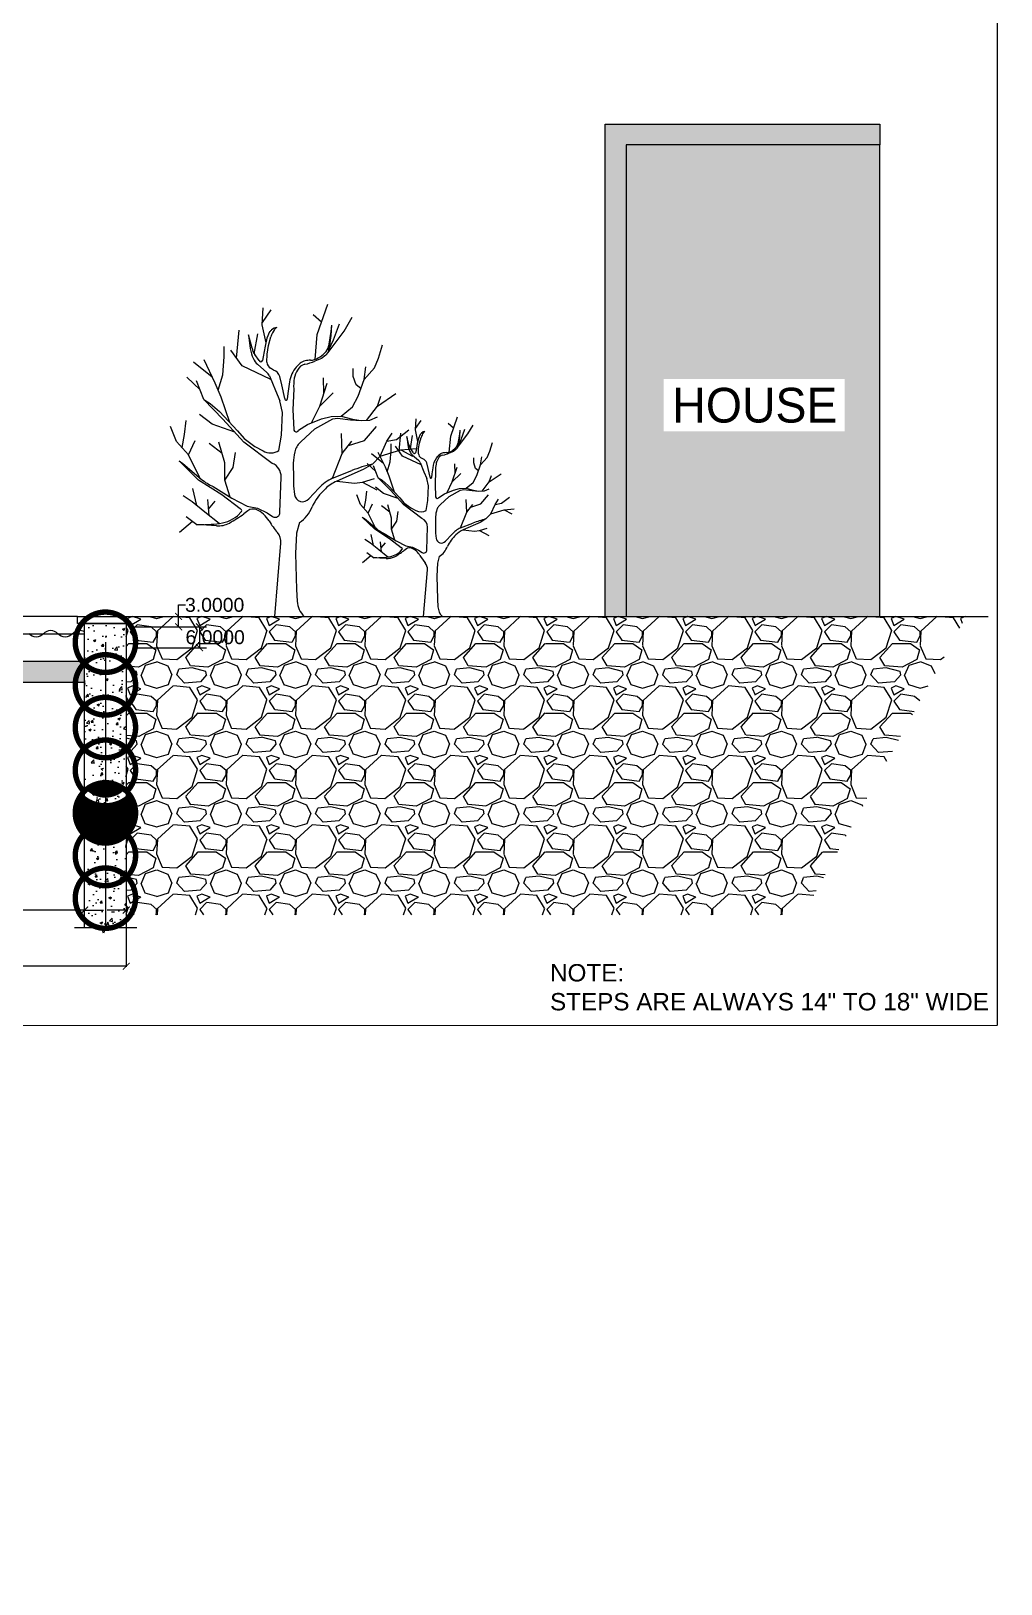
# Model space of a CAD drawing. Header units: inches. Extents: x 1 to 3312, y -950 to 1520.
# Drawn here: x 2542.4 to 2821.9, y -30.2 to 417.2 of the extents above; entities that cross this region are included whole.
import ezdxf

# ---------------------------------------------------------------- set-up
doc = ezdxf.new("R2010")
doc.units = ezdxf.units.IN
doc.header["$MEASUREMENT"] = 0
doc.styles.get("Standard").update_dxf_attribs({"font": 'arial.ttf'})
doc.dimstyles.get("Standard").update_dxf_attribs({"dimtxt": 0.18, "dimasz": 0.18, "dimexe": 0.18, "dimexo": 0.0625, "dimgap": 0.09, "dimtad": 0, "dimtih": 1, "dimtoh": 1, "dimdec": 4, "dimzin": 0, "dimdsep": 46, "dimtxsty": 'Standard', "dimcen": 0.09, "dimadec": 0, "dimazin": 0, "dimtfac": 1, "dimtdec": 4, "dimtofl": 0, "dimtmove": 0, "dimatfit": 3, "dimfxl": 1, "dimtolj": 1, "dimtzin": 0, "dimarcsym": 0})
pattern_1 = [(50, (-9741.5294, 5771.5986), (7.1726018, -0.6275213), [0.75, -8.25]), (355, (-9741.5294, 5771.5986), (-1.3875133, 7.5219213), [0.6, -6.6]), (100.451444, (-9740.932, 5771.546), (5.7850885, 6.8944), [0.637402, -7.011421]), (46.1842, (-9741.529, 5773.599), (10.6724133, -1.655193), [1.125, -12.375]), (96.635635, (-9740.64, 5773.461), (9.3466195, 9.741186), [0.956103, -10.517138]), (351.18416, (-9741.529, 5773.599), (9.346619, 9.741186), [0.9, -9.9]), (21, (-9740.5294, 5773.0986), (5.9690705, -4.026189), [0.75, -8.25]), (326, (-9740.5294, 5773.0986), (2.4331533, 7.2515005), [0.6, -6.6]), (71.451445, (-9740.032, 5772.763), (8.4022238, 3.2253115), [0.637402, -7.011421]), (37.5, (-9741.5294, 5771.5986), (0.12159855, 3.32893854), [0, -6.52, 0, -6.7, 0, -6.625]), (7.5, (-9741.5294, 5771.5986), (2.6306954, 3.9441171), [0, -3.82, 0, -6.37, 0, -2.525]), (327.5, (-9743.7594, 5771.5986), (5.33822436, -0.2255487), [0, -2.5, 0, -7.8, 0, -10.35]), (317.5, (-9744.7594, 5771.5986), (5.8318617, 1.0010498), [0, -3.25, 0, -5.18, 0, -7.35])]

# ---------------------------------------------------------------- blocks, each defined once
blk = doc.blocks.new('_ArchTick')
at = {"color": 0, "linetype": 'ByBlock', "const_width": 0.15}
blk.add_lwpolyline([(-0.5, -0.5), (0.5, 0.5)], dxfattribs=at)
blk = doc.blocks.new('*D90')
at = {"color": 0, "lineweight": -2, "ltscale": 0.5, "transparency": 16777216}
for p, q in [((2224.83, 160.7), (2224.83, 147.6)), ((2569.83, 160.7), (2569.83, 147.6)), ((2224.83, 147.78), (2396.73, 147.78)), ((2569.83, 147.78), (2397.94, 147.78))]:
    blk.add_line(p, q, dxfattribs=at)
at = {"layer": 'Defpoints', "color": 0, "ltscale": 0.5, "transparency": 16777216}
for p in [(2224.83, 160.76), (2569.83, 160.76), (2224.83, 147.78)]:
    blk.add_point(p, dxfattribs=at)
at = {"color": 0, "lineweight": -2, "ltscale": 0.5, "transparency": 16777216, "xscale": 2, "yscale": 2, "zscale": 2, "rotation": 180}
blk.add_blockref('_ArchTick', (2224.83, 147.78), dxfattribs=at)
at = {"color": 0, "lineweight": -2, "ltscale": 0.5, "transparency": 16777216, "xscale": 2, "yscale": 2, "zscale": 2}
blk.add_blockref('_ArchTick', (2569.83, 147.78), dxfattribs=at)
at = {"color": 0, "ltscale": 0.5, "transparency": 16777216, "insert": (2397.33, 147.78), "char_height": 0.18, "attachment_point": 5}
blk.add_mtext('\\A1;345.0000', dxfattribs=at)
blk = doc.blocks.new('*D93')
at = {"color": 0, "lineweight": -2, "ltscale": 0.5, "transparency": 16777216}
for p, q in [((2476.83, 180.5), (2476.83, 163.76)), ((2476.83, 163.94), (2516.8, 163.94)), ((2557.83, 163.94), (2517.87, 163.94)), ((2557.83, 164), (2557.83, 164.12))]:
    blk.add_line(p, q, dxfattribs=at)
at = {"layer": 'Defpoints', "color": 0, "ltscale": 0.5, "transparency": 16777216}
for p in [(2476.83, 180.56), (2557.83, 163.94), (2557.83, 163.94)]:
    blk.add_point(p, dxfattribs=at)
at = {"color": 0, "lineweight": -2, "ltscale": 0.5, "transparency": 16777216, "xscale": 2, "yscale": 2, "zscale": 2, "rotation": 180}
blk.add_blockref('_ArchTick', (2476.83, 163.94), dxfattribs=at)
at = {"color": 0, "lineweight": -2, "ltscale": 0.5, "transparency": 16777216, "xscale": 2, "yscale": 2, "zscale": 2}
blk.add_blockref('_ArchTick', (2557.83, 163.94), dxfattribs=at)
at = {"color": 0, "ltscale": 0.5, "transparency": 16777216, "insert": (2517.33, 163.94), "char_height": 0.18, "attachment_point": 5}
blk.add_mtext('\\A1;81.0000', dxfattribs=at)
blk = doc.blocks.new('*D94')
at = {"color": 0, "lineweight": -2, "ltscale": 0.5, "transparency": 16777216}
for p, q in [((2557.83, 164), (2557.83, 164.12)), ((2557.83, 163.94), (2563.31, 163.94)), ((2569.83, 163.94), (2564.36, 163.94)), ((2569.83, 164), (2569.83, 164.12))]:
    blk.add_line(p, q, dxfattribs=at)
at = {"layer": 'Defpoints', "color": 0, "ltscale": 0.5, "transparency": 16777216}
for p in [(2557.83, 163.94), (2569.83, 163.94), (2569.83, 163.94)]:
    blk.add_point(p, dxfattribs=at)
at = {"color": 0, "lineweight": -2, "ltscale": 0.5, "transparency": 16777216, "xscale": 2, "yscale": 2, "zscale": 2, "rotation": 180}
blk.add_blockref('_ArchTick', (2557.83, 163.94), dxfattribs=at)
at = {"color": 0, "lineweight": -2, "ltscale": 0.5, "transparency": 16777216, "xscale": 2, "yscale": 2, "zscale": 2}
blk.add_blockref('_ArchTick', (2569.83, 163.94), dxfattribs=at)
at = {"color": 0, "ltscale": 0.5, "transparency": 16777216, "insert": (2563.83, 163.94), "char_height": 0.18, "attachment_point": 5}
blk.add_mtext('\\A1;12.0000', dxfattribs=at)
blk = doc.blocks.new('*D58')
at = {"color": 0, "lineweight": -2, "ltscale": 0.5, "transparency": 16777216}
for p, q in [((2584.92, 248.56), (2584.92, 251.86)), ((2584.92, 251.86), (2586.92, 251.86)), ((2571.61, 248.56), (2586.92, 248.56)), ((2584.92, 245.56), (2584.92, 248.56)), ((2571.61, 245.56), (2586.92, 245.56))]:
    blk.add_line(p, q, dxfattribs=at)
at = {"layer": 'Defpoints', "color": 0, "ltscale": 0.5, "transparency": 16777216}
for p in [(2571.55, 248.56), (2571.55, 245.56), (2584.92, 245.56)]:
    blk.add_point(p, dxfattribs=at)
at = {"color": 0, "lineweight": -2, "ltscale": 0.5, "transparency": 16777216, "xscale": 2, "yscale": 2, "zscale": 2}
for p, rotation in [((2584.92, 248.56), 90), ((2584.92, 245.56), 270)]:
    blk.add_blockref('_ArchTick', p, dxfattribs=dict(at, rotation=rotation))
at = {"color": 0, "ltscale": 0.5, "transparency": 16777216, "insert": (2595.31, 251.86), "char_height": 4, "attachment_point": 5}
blk.add_mtext('\\A1;3.0000', dxfattribs=at)
blk = doc.blocks.new('*D59')
at = {"color": 0, "lineweight": -2, "ltscale": 0.5, "transparency": 16777216}
for p, q in [((2571.61, 245.56), (2592.93, 245.56)), ((2590.93, 245.56), (2590.93, 239.56)), ((2571.61, 239.56), (2592.93, 239.56))]:
    blk.add_line(p, q, dxfattribs=at)
at = {"layer": 'Defpoints', "color": 0, "ltscale": 0.5, "transparency": 16777216}
for p in [(2571.55, 245.56), (2571.55, 239.56), (2590.93, 239.56)]:
    blk.add_point(p, dxfattribs=at)
at = {"color": 0, "lineweight": -2, "ltscale": 0.5, "transparency": 16777216, "xscale": 2, "yscale": 2, "zscale": 2}
for p, rotation in [((2590.93, 245.56), 90), ((2590.93, 239.56), 270)]:
    blk.add_blockref('_ArchTick', p, dxfattribs=dict(at, rotation=rotation))
at = {"color": 0, "ltscale": 0.5, "transparency": 16777216, "insert": (2595.45, 242.56), "char_height": 4, "attachment_point": 5}
blk.add_mtext('\\A1;6.0000', dxfattribs=at)

msp = doc.modelspace()

# ---------------------------------------------------------------- hatches: boundary and pattern name
at = {"ltscale": 0.5, "true_color": 0x105689}
h = msp.add_hatch(dxfattribs=at)
h.set_pattern_fill('ANSI36', color=146, scale=26.4)
h.set_pattern_definition([(45, (-412.295, -1008.9494), (1.7500893, 6.416994), [8.25, -1.65, 0, -1.65])])
h.paths.add_polyline_path([(2377.05157, 220.36374), (2423.53452, 220.36374), (2423.53452, 235.34418), (2377.05157, 235.34418)], flags=9)
h.paths.add_polyline_path([(2297.81892, 221.59038), (2351.67158, 221.59038), (2351.67158, 229.83322), (2297.81892, 229.83322)], flags=9)
h.paths.add_polyline_path([(2338.13667, 211.75023), (2365.91293, 211.75023), (2365.91293, 219.99307), (2338.13667, 219.99307)], flags=9)
h.paths.add_polyline_path([(2295.0144, 238.21381), (2324.63868, 238.21381), (2324.63868, 248.32859), (2295.0144, 248.32859)], flags=9)
h.paths.add_polyline_path([(2810.60319, 255.08855), (2854.21301, 255.08855), (2854.21301, 263.33139), (2810.60319, 263.33139)], flags=9)
h.paths.add_polyline_path([(2828.76742, 191.05562), (2914.27901, 191.05562), (2914.27901, 199.29846), (2828.76742, 199.29846)], flags=9)
h.paths.add_polyline_path([(2783.37482, 225.60287), (2868.88641, 225.60287), (2868.88641, 233.84571), (2783.37482, 233.84571)], flags=9)
h.paths.add_polyline_path([(3272.96725, 454.33976), (3301.6924, 454.33976), (3301.6924, 458.73315), (3272.96725, 458.73315)], flags=9)
h.paths.add_polyline_path([(3273.44729, 423.84545), (3301.29241, 423.84545), (3301.29241, 428.24174), (3273.44729, 428.24174)], flags=9)
h.paths.add_polyline_path([(3272.8317, 428.90386), (3305.29626, 428.90386), (3305.29626, 433.30015), (3272.8317, 433.30015)], flags=9)
h.paths.add_polyline_path([(3272.65378, 437.65912), (3310.61491, 437.65912), (3310.61491, 442.05542), (3272.65378, 442.05542)], flags=9)
h.paths.add_polyline_path([(3272.96725, 447.49886), (3312.03253, 447.49886), (3312.03253, 451.89225), (3272.96725, 451.89225)], flags=9)
h.paths.add_polyline_path([(3272.66344, 412.67897), (3312.45225, 412.67897), (3312.45225, 417.01731), (3272.66344, 417.01731)], flags=9)
h.paths.add_polyline_path([(3272.67793, 404.07435), (3289.4816, 404.07435), (3289.4816, 408.32574), (3272.67793, 408.32574)], flags=9)
h.paths.add_polyline_path([(3067.78337, 407.87521), (3084.15234, 407.87521), (3084.15234, 412.2715), (3067.78337, 412.2715)], flags=9)
h.paths.add_polyline_path([(3056.16499, 428.75227), (3089.07487, 428.75227), (3089.07487, 433.14566), (3056.16499, 433.14566)], flags=9)
h.paths.add_polyline_path([(3055.98658, 434.42423), (3091.9674, 434.42423), (3091.9674, 438.82052), (3055.98658, 438.82052)], flags=9)
h.paths.add_polyline_path([(3055.98658, 445.43179), (3093.94964, 445.43179), (3093.94964, 449.82808), (3055.98658, 449.82808)], flags=9)
h.paths.add_polyline_path([(3055.98706, 412.47036), (3092.19103, 412.47036), (3092.19103, 416.86376), (3055.98706, 416.86376)], flags=9)
h.paths.add_polyline_path([(3055.98658, 400.77087), (3093.94771, 400.77087), (3093.94771, 405.16717), (3055.98658, 405.16717)], flags=9)
h.paths.add_polyline_path([(2476.77988, -720.63673), (2701.29849, -720.63673), (2701.29849, -649.34096), (2476.77988, -649.34096)], flags=9)
h.paths.add_polyline_path([(2783.54271, -924.37996), (2886.88241, -924.37996), (2886.88241, -909.39952), (2783.54271, -909.39952)], flags=9)
h.paths.add_polyline_path([(2612.28279, -923.36801), (2696.17602, -923.36801), (2696.17602, -913.53403), (2612.28279, -913.53403)], flags=9)
h.paths.add_polyline_path([(2612.51222, -912.24614), (2690.63396, -912.24614), (2690.63396, -902.41215), (2612.51222, -902.41215)], flags=9)
h.paths.add_polyline_path([(2612.51222, -900.27654), (2660.63722, -900.27654), (2660.63722, -890.44256), (2612.51222, -890.44256)], flags=9)
h.paths.add_polyline_path([(2612.32341, -866.47185), (2640.64047, -866.47185), (2640.64047, -856.63786), (2612.32341, -856.63786)], flags=9)
h.paths.add_polyline_path([(2612.32341, -855.39047), (2652.13136, -855.39047), (2652.13136, -845.55648), (2612.32341, -845.55648)], flags=9)
h.paths.add_polyline_path([(2612.45688, -833.24104), (2746.85141, -833.24104), (2746.85141, -823.40705), (2612.45688, -823.40705)], flags=9)
h.paths.add_polyline_path([(2612.51222, -845.51979), (2758.76873, -845.51979), (2758.76873, -835.68581), (2612.51222, -835.68581)], flags=9)
h.paths.add_polyline_path([(2612.45688, -823.09959), (2766.48357, -823.09959), (2766.48357, -813.26561), (2612.45688, -813.26561)], flags=9)
h.paths.add_polyline_path([(2612.45688, -812.01815), (2753.16977, -812.01815), (2753.16977, -802.18416), (2612.45688, -802.18416)], flags=9)
h.paths.add_polyline_path([(2612.51222, -800.93351), (2754.20167, -800.93351), (2754.20167, -791.09953), (2612.51222, -791.09953)], flags=9)
h.paths.add_polyline_path([(2612.51222, -788.90205), (2692.70427, -788.90205), (2692.70427, -779.06807), (2612.51222, -779.06807)], flags=9)
h.paths.add_polyline_path([(2612.28422, -778.30892), (2705.4255, -778.30892), (2705.4255, -768.47493), (2612.28422, -768.47493)], flags=9)
h.paths.add_polyline_path([(2462.27461, -922.30916), (2527.26484, -922.30916), (2527.26484, -912.47517), (2462.27461, -912.47517)], flags=9)
h.paths.add_polyline_path([(2462.27461, -911.33325), (2543.8957, -911.33325), (2543.8957, -901.49926), (2462.27461, -901.49926)], flags=9)
h.paths.add_polyline_path([(2462.0597, -899.13067), (2515.73157, -899.13067), (2515.73157, -889.29669), (2462.0597, -889.29669)], flags=9)
h.paths.add_polyline_path([(2462.49264, -864.70511), (2523.76868, -864.70511), (2523.76868, -854.87113), (2462.49264, -854.87113)], flags=9)
h.paths.add_polyline_path([(2462.27454, -854.24229), (2539.12024, -854.24229), (2539.12024, -844.40831), (2462.27454, -844.40831)], flags=9)
h.paths.add_polyline_path([(2462.0597, -844.58294), (2573.72962, -844.58294), (2573.72962, -834.74896), (2462.0597, -834.74896)], flags=9)
h.paths.add_polyline_path([(2462.0597, -821.44444), (2508.52129, -821.44444), (2508.52129, -811.61045), (2462.0597, -811.61045)], flags=9)
h.paths.add_polyline_path([(2462.0597, -833.61374), (2535.50696, -833.61374), (2535.50696, -823.77975), (2462.0597, -823.77975)], flags=9)
h.paths.add_polyline_path([(2462.05976, -811.00026), (2513.71666, -811.00026), (2513.71666, -801.16627), (2462.05976, -801.16627)], flags=9)
h.paths.add_polyline_path([(2462.05976, -798.00921), (2504.82994, -798.00921), (2504.82994, -788.17523), (2462.05976, -788.17523)], flags=9)
h.paths.add_polyline_path([(2462.05976, -775.84739), (2608.16328, -775.84739), (2608.16328, -766.01341), (2462.05976, -766.01341)], flags=9)
h.paths.add_polyline_path([(2462.05976, -786.35302), (2505.19127, -786.35302), (2505.19127, -776.51903), (2462.05976, -776.51903)], flags=9)
h.paths.add_polyline_path([(2752.77591, -615.3508), (2850.97509, -615.3508), (2850.97509, -586.96608), (2752.77591, -586.96608)], flags=9)
h.paths.add_polyline_path([(2844.95289, 113.4854), (2844.95289, 24.18785), (2895.47935, 33.26723), (2865.57964, 63.16694), (2865.57964, 116.80738)])
at = {"ltscale": 0.5}
h = msp.add_hatch(color=7, dxfattribs=at)
h.dxf.hatch_style = 1
h.paths.add_polyline_path([(2713.83484, 384.40336), (2786.92805, 384.40336), (2786.92805, 390.40336), (2707.83484, 390.40336), (2707.83484, 248.5589), (2713.83484, 248.5589)])
at = {"ltscale": 0.5, "true_color": 0xc7c8ca}
h = msp.add_hatch(color=9, dxfattribs=at)
h.dxf.hatch_style = 1
h.paths.add_polyline_path([(2786.92805, 384.40336), (2713.83484, 384.40336), (2713.83484, 248.5589), (2786.92805, 248.5589)])
h.paths.add_polyline_path([(2724.68957, 301.9182), (2776.83243, 301.9182), (2776.83243, 316.9182), (2724.68957, 316.9182)], flags=16)
at = {"ltscale": 0.5, "transparency": 33554495}
h = msp.add_hatch(dxfattribs=at)
h.set_pattern_fill('AR-CONC', color=8)
h.set_pattern_definition(pattern_1)
h.paths.add_polyline_path([(2569.83484, 246.5589), (2557.83484, 246.5589), (2557.83484, 158.89368), (2562.73381, 158.89368), (2563.31776, 157.28928), (2563.83484, 158.70995), (2563.83484, 166.61422, -0.414213562), (2563.0554, 167.39366, -0.414213562), (2563.83484, 168.1731), (2563.83484, 178.90222, -0.414213562), (2563.0554, 179.68166, -0.414213562), (2563.83484, 180.4611), (2563.83484, 191.19022, -0.414213562), (2563.0554, 191.96966, -0.414213562), (2563.83484, 192.7491), (2563.83484, 203.47822, -0.414213562), (2563.0554, 204.25766, -0.414213562), (2563.83484, 205.0371), (2563.83484, 215.76622, -0.414213562), (2563.0554, 216.54566, -0.414213562), (2563.83484, 217.3251), (2563.83484, 228.05422, -0.414213562), (2563.0554, 228.83366, -0.414213562), (2563.83484, 229.6131), (2563.83484, 240.34222, -0.414213562), (2563.0554, 241.12166, -1), (2564.61428, 241.12166, -0.414213562), (2563.83484, 240.34222), (2563.83484, 229.6131, -0.414213562), (2564.61428, 228.83366, -0.414213562), (2563.83484, 228.05422), (2563.83484, 217.3251, -0.414213562), (2564.61428, 216.54566, -0.414213562), (2563.83484, 215.76622), (2563.83484, 205.0371, -0.414213562), (2564.61428, 204.25766, -0.414213562), (2563.83484, 203.47822), (2563.83484, 192.7491, -0.414213562), (2564.61428, 191.96966, -0.414213562), (2563.83484, 191.19022), (2563.83484, 180.4611, -0.414213562), (2564.61428, 179.68166, -0.414213562), (2563.83484, 178.90222), (2563.83484, 168.1731, -0.414213562), (2564.61428, 167.39366, -0.414213562), (2563.83484, 166.61422), (2563.83484, 158.70995), (2564.48567, 160.49807), (2565.06962, 158.89368), (2569.83484, 158.89368)])
at = {"ltscale": 0.5, "true_color": 0xc7c8ca}
h = msp.add_hatch(dxfattribs=at)
h.set_pattern_fill('GRAVEL', color=9, scale=20)
h.set_pattern_definition([(228.012788, (-9727.1294, 5791.5986), (-160, -180), [2.69072, -266.38176]), (184.969741, (-9728.9294, 5789.5986), (240, 20), [4.61736, -457.118495]), (132.510447, (-9733.5294, 5789.1986), (200, -220), [3.25576, -322.320652]), (267.273689, (-9741.3294, 5784.1986), (20, 400), [4.20476, -416.27116]), (292.833654, (-9741.5294, 5779.9986), (-100, 240), [4.1231, -408.187463]), (357.273689, (-9739.9294, 5776.1986), (-400, 20), [4.20476, -416.27116]), (37.6942405, (-9735.7294, 5775.9986), (-260, -200), [5.56058, -550.49697]), (72.2553284, (-9731.3294, 5779.3986), (140, 440), [5.24976, -519.72643]), (121.429566, (-9729.7294, 5784.3986), (-160, 260), [4.219, -417.681462]), (175.236358, (-9731.9294, 5787.9986), (220, -20), [4.81664, -236.015252]), (222.397438, (-9736.7294, 5788.3986), (-240, -220), [6.22896, -616.6675]), (138.814075, (-9721.5294, 5783.9986), (-140, 120), [2.12602, -210.476896]), (171.469234, (-9723.1294, 5785.3986), (260, -40), [4.04474, -400.430228]), (225, (-9727.13, 5785.999), (-2e-15, -20), [2.82842, -25.45585]), (203.19859, (-9728.5294, 5788.3986), (100, 40), [1.52316, -150.792302]), (291.80141, (-9729.9294, 5787.7986), (-20, 60), [2.15406, -105.549236]), (30.963757, (-9729.1294, 5785.7986), (60, 40), [3.49858, -113.120458]), (161.56505, (-9726.1294, 5787.5986), (40, -20), [2.52982, -60.715733]), (16.38954, (-9741.5294, 5787.7986), (200, 60), [3.544, -350.856903]), (70.346176, (-9738.1294, 5788.7986), (-80, -220), [2.97322, -294.348155]), (293.19859, (-9726.1294, 5791.5986), (-40, 100), [3.0463, -149.269162]), (343.61046, (-9724.9294, 5788.7986), (-200, 60), [3.544, -350.856903]), (339.443955, (-9741.5294, 5775.3986), (-100, 40), [3.4176, -167.462475]), (294.77514, (-9738.3294, 5774.1986), (-100, 220), [2.86356, -283.49286]), (66.80141, (-9725.9294, 5771.5986), (40, 100), [3.0463, -149.269162]), (17.354025, (-9724.7294, 5774.3986), (-260, -80), [3.35262, -331.908472]), (69.443955, (-9735.7294, 5771.5986), (-40, -100), [1.7088, -169.171275]), (101.309932, (-9727.1294, 5771.5986), (-20, 80), [1.0198, -100.96059]), (165.963757, (-9727.3294, 5772.5986), (60, -20), [4.1231, -78.339013]), (186.009006, (-9731.3294, 5773.5986), (200, 20), [3.821, -378.278463]), (303.690068, (-9729.1294, 5783.9986), (-20, 40), [2.88444, -69.226586]), (353.1572266, (-9727.5294, 5781.5986), (340, -40), [5.03588, -498.551252]), (60.945396, (-9722.5294, 5780.9986), (-80, -140), [2.05912, -203.853483]), (90, (-9721.53, 5782.799), (-20, 20), [1.2, -18.8]), (120.256437, (-9731.7294, 5774.1986), (80, -140), [2.77848, -275.0704]), (48.012788, (-9733.1294, 5776.5986), (160, 180), [5.38144, -263.69104]), (0, (-9729.53, 5780.599), (20, 20), [5.2, -14.8]), (325.304846, (-9724.3294, 5780.5986), (200, -140), [3.16228, -313.065486]), (254.054604, (-9721.7294, 5778.7986), (-20, -80), [2.91204, -142.690158]), (207.6459754, (-9722.5294, 5775.9986), (-380, -200), [4.7413, -469.389484]), (175.426079, (-9726.7294, 5773.7986), (-260, 20), [5.01598, -496.581468])])
h.paths.add_polyline_path([(2811.81104, 248.5589), (2569.83484, 248.5589), (2569.83484, 246.5589), (2569.83484, 162.55018), (2764.86516, 162.55018)])
at = {"ltscale": 0.5, "transparency": 33554495}
h = msp.add_hatch(dxfattribs=at)
h.set_pattern_fill('AR-CONC', color=8)
h.set_pattern_definition(pattern_1)
h.paths.add_polyline_path([(2482.83484, 229.5589), (2557.83484, 229.5589), (2557.83484, 235.5589), (2476.83484, 235.5589), (2476.83484, 180.5589), (2236.83484, 180.5589), (2236.83484, 174.5589), (2482.83484, 174.5589)])

# ---------------------------------------------------------------- linework, layer by layer
at = {"color": 252, "true_color": 0x939598}
for p, q in [((2609.03177, 332.56313), (2609.24621, 337.51118)), ((2609.06051, 333.22623), (2611.61253, 336.86543)), ((2624.88125, 329.81661), (2627.92369, 338.47981)), ((2610.10772, 327.39984), (2609.03177, 332.56313)), ((2612.47768, 331.63628), (2611.70598, 331.08502)), ((2613.24939, 331.80216), (2612.47768, 331.63628)), ((2626.13379, 333.38316), (2623.71337, 335.43583)), ((2628.98656, 332.46572), (2628.76809, 330.6435)), ((2628.98656, 332.46572), (2628.82751, 329.46088)), ((2629.55696, 328.22921), (2631.27237, 332.83916)), ((2632.61009, 330.75404), (2634.95329, 334.73545)), ((2601.6377, 322.94874), (2602.36166, 331.05638)), ((2606.07147, 325.84041), (2605.07776, 329.65073)), ((2605.07776, 329.65073), (2605.57461, 325.78426)), ((2606.71796, 324.20759), (2607.74139, 329.98013)), ((2610.32466, 328.76514), (2609.82781, 326.44781)), ((2611.15275, 330.53376), (2610.32466, 328.76514)), ((2610.4339, 324.12794), (2610.82151, 326.6137)), ((2610.82151, 326.6137), (2611.54036, 329.15306)), ((2624.24888, 322.59034), (2624.88125, 329.81661)), ((2627.97863, 324.62674), (2632.61009, 330.75404)), ((2628.76809, 330.6435), (2628.10562, 326.44781)), ((2628.82751, 329.46088), (2628.18459, 325.29387)), ((2628.18999, 325.32887), (2629.55696, 328.22921)), ((2642.52938, 322.97459), (2643.70875, 326.83611)), ((2595.47712, 315.78175), (2592.25304, 322.4518)), ((2597.62901, 318.14951), (2598.05788, 323.3128)), ((2598.05788, 323.3128), (2598.05788, 326.32359)), ((2603.22317, 320.72979), (2599.99533, 325.24733)), ((2608.11525, 322.24957), (2606.8467, 324.01819)), ((2609.27458, 323.35464), (2609.05258, 322.30572)), ((2609.82781, 326.44781), (2609.27458, 323.35464)), ((2610.38104, 321.80806), (2610.4339, 324.12794)), ((2626.10433, 322.88858), (2624.17968, 322.0878)), ((2627.38607, 323.84951), (2626.10433, 322.88858)), ((2641.35002, 320.1867), (2642.52938, 322.97459)), ((2594.63995, 317.5137), (2589.23964, 321.80604)), ((2596.33197, 313.75401), (2597.62901, 318.14951)), ((2611.5401, 316.78632), (2603.22317, 320.72979)), ((2607.67478, 321.20065), (2610.32466, 318.88077)), ((2611.09637, 317.888), (2612.80892, 313.63616)), ((2612.31207, 319.48818), (2611.4276, 320.04199)), ((2614.68709, 315.23634), (2614.07748, 317.66596)), ((2635.24028, 317.72209), (2635.24028, 319.97316)), ((2636.10023, 315.25747), (2635.24028, 317.72209)), ((2638.34839, 316.86496), (2638.88483, 320.50997)), ((2638.34839, 316.86496), (2641.35002, 320.1867)), ((2591.0972, 313.81673), (2587.30219, 317.50375)), ((2592.15827, 311.03556), (2590.10115, 316.4275)), ((2597.20013, 311.69471), (2595.47712, 315.78175)), ((2612.80892, 313.63616), (2614.07748, 310.65529)), ((2615.57156, 311.31629), (2614.68709, 315.23634)), ((2616.78373, 315.51452), (2616.39964, 312.80672)), ((2618.09451, 314.12749), (2617.86109, 308.03862)), ((2625.59606, 309.11442), (2627.74795, 315.78175)), ((2626.80907, 312.87276), (2626.67201, 317.2885)), ((2637.38606, 314.18384), (2636.10023, 315.25747)), ((2636.63258, 312.03954), (2638.34839, 316.86496)), ((2597.69269, 305.40556), (2592.15827, 311.03556)), ((2592.15827, 311.03556), (2594.03283, 309.94727)), ((2594.03283, 309.94727), (2596.70333, 307.57675)), ((2599.63833, 304.47438), (2597.20013, 311.69471)), ((2614.8185, 307.33572), (2614.07748, 310.65529)), ((2616.39964, 312.80672), (2616.23403, 311.1504)), ((2623.25848, 304.31188), (2625.59606, 309.11442)), ((2625.59606, 309.11442), (2629.46721, 312.98621)), ((2631.79313, 306.26909), (2635.02734, 308.93134)), ((2635.02734, 308.93134), (2636.63258, 312.03954)), ((2639.10265, 305.04246), (2642.20632, 309.14582)), ((2642.20632, 309.14582), (2647.54008, 312.77096)), ((2642.20632, 309.14582), (2643.17094, 312.04016)), ((2586.65869, 300.94003), (2587.08893, 305.02671)), ((2594.61937, 303.95113), (2590.9589, 306.74666)), ((2596.70333, 307.57675), (2601.93276, 302.04911)), ((2603.71062, 298.78963), (2597.69269, 305.40556)), ((2614.58099, 300.78121), (2614.8185, 307.33572)), ((2617.86109, 308.03862), (2618.09451, 302.41835)), ((2622.07485, 303.82416), (2626.05519, 305.46427)), ((2624.18377, 302.65266), (2629.33529, 305.46427)), ((2626.05519, 305.46427), (2628.86846, 306.16718)), ((2628.86846, 306.16718), (2631.79313, 306.26909)), ((2629.33529, 305.46427), (2630.73987, 305.69857)), ((2630.73987, 305.69857), (2634.4868, 305.22997)), ((2631.79313, 306.26909), (2635.02734, 305.39309)), ((2634.4868, 305.22997), (2637.52939, 304.99567)), ((2635.02734, 305.39309), (2637.52939, 304.99567)), ((2637.52939, 304.99567), (2640.06325, 305.07103)), ((2640.06325, 305.07103), (2642.20632, 306.03638)), ((2653.18834, 302.29771), (2653.32558, 305.46446)), ((2653.20673, 302.72209), (2654.84003, 305.05118)), ((2663.33201, 300.53993), (2665.27917, 306.08438)), ((2584.2943, 299.00424), (2582.57335, 303.306)), ((2585.90844, 297.18859), (2586.65869, 300.94003)), ((2601.14508, 301.61011), (2594.61937, 303.95113)), ((2601.93276, 302.04911), (2603.81476, 299.77555)), ((2603.81476, 299.77555), (2606.87208, 297.502)), ((2613.84325, 296.33706), (2614.58099, 300.78121)), ((2619.49909, 302.18405), (2622.07485, 303.82416)), ((2620.13933, 298.87528), (2624.18377, 302.65266)), ((2632.08934, 295.47014), (2631.86195, 301.24812)), ((2638.50364, 299.21834), (2641.94592, 303.30538)), ((2644.92772, 299.05222), (2646.42474, 301.36478)), ((2647.70384, 299.51885), (2651.28532, 302.29118)), ((2648.45614, 296.1445), (2648.91947, 301.33339)), ((2651.29375, 297.99517), (2650.65778, 300.43377)), ((2650.65778, 300.43377), (2650.97576, 297.95923)), ((2651.7075, 296.95017), (2652.3625, 300.64459)), ((2653.87695, 298.9932), (2653.18834, 302.29771)), ((2654.01579, 299.867), (2653.6978, 298.38391)), ((2654.54577, 300.99891), (2654.01579, 299.867)), ((2654.33378, 298.49007), (2654.79384, 300.11527)), ((2655.39373, 301.70452), (2654.89983, 301.35172)), ((2655.88762, 301.81069), (2655.39373, 301.70452)), ((2664.13364, 302.82253), (2662.58456, 304.13624)), ((2662.92729, 295.91512), (2663.33201, 300.53993)), ((2665.31433, 297.21842), (2668.27847, 301.13989)), ((2665.81958, 301.06915), (2665.3956, 298.38391)), ((2665.85761, 300.31227), (2665.44615, 297.64538)), ((2665.95941, 302.23536), (2665.81958, 301.06915)), ((2665.95941, 302.23536), (2665.85761, 300.31227)), ((2666.32447, 299.524), (2667.42233, 302.47437)), ((2668.27847, 301.13989), (2669.77812, 303.68799)), ((2587.73619, 295.13265), (2584.2943, 299.00424)), ((2587.73619, 295.13265), (2589.67035, 299.21933)), ((2597.49092, 295.52264), (2593.75949, 298.35898)), ((2598.27887, 292.76393), (2596.55793, 298.78915)), ((2600.64327, 291.4734), (2601.29053, 295.77792)), ((2611.9081, 292.66397), (2603.71062, 298.78963)), ((2606.87208, 297.502), (2609.24504, 296.21976)), ((2620.13933, 298.87528), (2619.41378, 298.08925)), ((2629.29242, 288.41318), (2632.08934, 295.47014)), ((2632.08934, 295.47014), (2634.86546, 299.05222)), ((2633.88612, 297.78855), (2638.50364, 299.21834)), ((2643.97758, 292.66607), (2640.52138, 295.41317)), ((2644.51336, 291.55762), (2642.44996, 295.82646)), ((2642.95696, 294.77706), (2644.92772, 299.05222)), ((2642.95696, 294.77706), (2648.97347, 296.5132)), ((2644.92772, 299.05222), (2647.70384, 299.51885)), ((2645.89057, 293.07299), (2646.16505, 296.3775)), ((2646.16505, 296.3775), (2646.16505, 298.3044)), ((2649.47084, 294.72437), (2647.40502, 297.6156)), ((2648.97347, 296.5132), (2653.36978, 296.97296)), ((2648.97347, 296.5132), (2652.32755, 294.77706)), ((2652.60177, 295.69703), (2651.78989, 296.82895)), ((2653.34374, 296.40428), (2653.20166, 295.73297)), ((2653.6978, 298.38391), (2653.34374, 296.40428)), ((2654.05187, 295.41446), (2654.0857, 296.89918)), ((2654.0857, 296.89918), (2654.33378, 298.49007)), ((2664.11478, 296.106), (2662.883, 295.5935)), ((2664.93509, 296.72099), (2664.11478, 296.106)), ((2665.4496, 297.66778), (2666.32447, 299.524)), ((2673.87202, 294.37679), (2674.62681, 296.16104)), ((2674.62681, 296.16104), (2675.38161, 298.63242)), ((2590.67052, 287.82055), (2585.04684, 293.35358)), ((2585.04684, 293.35358), (2586.1329, 292.66397)), ((2586.1329, 292.66397), (2591.45903, 288.12226)), ((2591.00288, 288.51122), (2587.73619, 295.13265)), ((2598.27887, 287.8169), (2598.27887, 292.76393)), ((2598.27887, 287.8169), (2600.64327, 291.4734)), ((2638.07756, 290.88069), (2630.47518, 287.52424)), ((2640.74806, 292.46463), (2638.07756, 290.88069)), ((2641.71022, 290.30002), (2639.28141, 292.65971)), ((2640.74806, 292.46463), (2642.95696, 294.77706)), ((2642.3893, 288.52006), (2641.07275, 291.97091)), ((2645.61609, 288.94192), (2644.51336, 291.55762)), ((2645.06047, 290.25987), (2645.89057, 293.07299)), ((2654.79367, 292.20055), (2649.47084, 294.72437)), ((2652.31987, 295.02572), (2654.01579, 293.541)), ((2654.50968, 292.90562), (2655.60572, 290.18445)), ((2655.28773, 293.92974), (2654.72167, 294.28418)), ((2656.80775, 291.20857), (2656.41759, 292.76352)), ((2657.3738, 288.69973), (2656.80775, 291.20857)), ((2658.1496, 291.3866), (2657.90378, 289.65361)), ((2663.78949, 287.29054), (2665.1667, 291.55762)), ((2664.56581, 289.69587), (2664.47809, 292.52195)), ((2669.96179, 292.79944), (2669.96179, 294.24013)), ((2670.51216, 291.22209), (2669.96179, 292.79944)), ((2671.33509, 290.53496), (2670.51216, 291.22209)), ((2670.85286, 289.16261), (2671.95098, 292.25088)), ((2671.95098, 292.25088), (2672.2943, 294.58369)), ((2671.95098, 292.25088), (2673.87202, 294.37679)), ((2597.3877, 283.56977), (2590.67052, 287.82055)), ((2599.7895, 282.88051), (2598.27887, 287.8169)), ((2614.08021, 278.64014), (2614.47446, 288.71489)), ((2618.03018, 290.0941), (2618.03018, 286.13963)), ((2629.29242, 288.41318), (2634.8194, 290.58437)), ((2630.47518, 287.52424), (2635.55713, 286.91296)), ((2635.55713, 286.91296), (2637.86898, 287.25607)), ((2637.86898, 287.25607), (2641.33676, 288.29912)), ((2637.86898, 287.25607), (2642.0379, 285.06016)), ((2645.93133, 284.91686), (2642.3893, 288.52006)), ((2642.3893, 288.52006), (2643.58902, 287.82356)), ((2643.58902, 287.82356), (2645.29814, 286.30642)), ((2647.17654, 284.32091), (2645.61609, 288.94192)), ((2655.60572, 290.18445), (2656.41759, 288.27669)), ((2656.89185, 286.15216), (2656.41759, 288.27669)), ((2657.90378, 289.65361), (2657.79778, 288.59356)), ((2658.98849, 290.4989), (2658.83911, 286.60202)), ((2658.83911, 286.60202), (2658.98849, 283.00505)), ((2662.29343, 284.21691), (2663.78949, 287.29054)), ((2663.78949, 287.29054), (2666.26702, 289.76848)), ((2667.75561, 285.46952), (2669.82551, 287.17336)), ((2669.82551, 287.17336), (2670.85286, 289.16261)), ((2672.4337, 284.68448), (2674.42005, 287.31063)), ((2674.42005, 287.31063), (2677.83366, 289.63072)), ((2674.42005, 287.31063), (2675.03741, 289.16301)), ((2588.80987, 281.57935), (2586.22846, 283.30005)), ((2590.15249, 280.47439), (2589.02689, 285.45093)), ((2593.71449, 277.59092), (2593.32926, 282.22461)), ((2594.91804, 285.95107), (2600.25161, 282.58923)), ((2602.62457, 279.52371), (2597.3877, 283.56977)), ((2600.25161, 282.58923), (2604.69253, 280.32106)), ((2618.03018, 286.13963), (2618.32773, 283.67213)), ((2622.47854, 282.48686), (2625.34245, 285.547)), ((2637.35636, 280.82002), (2636.25495, 283.57315)), ((2638.38941, 279.658), (2638.86957, 282.05893)), ((2638.86957, 282.05893), (2639.14492, 284.6744)), ((2643.9644, 283.98603), (2641.6217, 285.77517)), ((2648.14086, 282.48777), (2643.9644, 283.98603)), ((2645.29814, 286.30642), (2648.64498, 282.76873)), ((2649.7828, 280.68267), (2645.93133, 284.91686)), ((2648.64498, 282.76873), (2649.84946, 281.31366)), ((2656.26769, 279.11303), (2656.73984, 281.95728)), ((2656.73984, 281.95728), (2656.89185, 286.15216)), ((2659.88743, 282.8551), (2661.53591, 283.90477)), ((2660.29718, 280.73749), (2662.88562, 283.15501)), ((2661.53591, 283.90477), (2664.08333, 284.95444)), ((2662.88562, 283.15501), (2666.18259, 284.95444)), ((2664.08333, 284.95444), (2665.88382, 285.4043)), ((2665.88382, 285.4043), (2667.75561, 285.46952)), ((2666.18259, 284.95444), (2667.08153, 285.10439)), ((2667.08153, 285.10439), (2669.47956, 284.80449)), ((2667.75561, 285.46952), (2669.82551, 284.90888)), ((2667.94519, 278.55819), (2667.79965, 282.2561)), ((2669.47956, 284.80449), (2671.42682, 284.65453)), ((2669.82551, 284.90888), (2671.42682, 284.65453)), ((2671.42682, 284.65453), (2673.04849, 284.70276)), ((2672.05034, 280.95704), (2674.25339, 283.57275)), ((2673.04849, 284.70276), (2674.42005, 285.32059)), ((2676.16175, 280.85072), (2677.11984, 282.33077)), ((2677.93847, 281.14937), (2680.23061, 282.92366)), ((2592.46878, 278.56811), (2588.80987, 281.57935)), ((2596.58418, 275.3398), (2592.46878, 278.56811)), ((2593.56013, 279.44766), (2595.48044, 281.79443)), ((2601.93276, 277.54647), (2603.01882, 278.82871)), ((2604.89338, 279.02805), (2603.71062, 278.1391)), ((2604.69253, 280.32106), (2607.66059, 279.72843)), ((2607.66059, 279.72843), (2610.42036, 278.44619)), ((2610.42036, 278.44619), (2612.00481, 277.3579)), ((2639.55917, 278.3422), (2637.35636, 280.82002)), ((2639.55917, 278.3422), (2640.79703, 280.95768)), ((2641.64985, 274.10449), (2639.55917, 278.3422)), ((2645.8022, 278.5918), (2643.41408, 280.40705)), ((2646.30649, 276.82622), (2645.20508, 280.68236)), ((2647.8197, 276.00028), (2648.23394, 278.75517)), ((2655.02919, 276.76225), (2649.7828, 280.68267)), ((2649.84946, 281.31366), (2651.80614, 279.85859)), ((2651.80614, 279.85859), (2653.32483, 279.03795)), ((2660.29718, 280.73749), (2659.83283, 280.23442)), ((2666.15516, 274.04174), (2667.94519, 278.55819)), ((2667.94519, 278.55819), (2669.72191, 280.85072)), ((2669.09512, 280.04197), (2672.05034, 280.95704)), ((2673.48677, 276.63467), (2674.90046, 278.11462)), ((2674.90046, 278.11462), (2676.16175, 280.85072)), ((2674.90046, 278.11462), (2678.75103, 279.22575)), ((2676.16175, 280.85072), (2677.93847, 281.14937)), ((2678.75103, 279.22575), (2681.56467, 279.52)), ((2678.75103, 279.22575), (2680.89764, 278.11462)), ((2588.88481, 275.94253), (2585.15477, 272.75797)), ((2590.17957, 274.98199), (2587.08893, 277.27482)), ((2590.17957, 274.98199), (2592.55252, 275.07897)), ((2592.55252, 275.07897), (2595.90739, 275.27831)), ((2619.71133, 275.57462), (2618.91539, 272.51449)), ((2641.43714, 273.66246), (2637.83799, 277.2036)), ((2637.83799, 277.2036), (2638.53306, 276.76225)), ((2638.53306, 276.76225), (2641.94179, 273.85555)), ((2645.73613, 270.94196), (2641.43714, 273.66246)), ((2646.30649, 273.66012), (2646.30649, 276.82622)), ((2646.30649, 273.66012), (2647.8197, 276.00028)), ((2647.27329, 270.50083), (2646.30649, 273.66012)), ((2656.41934, 267.787), (2656.67167, 274.23483)), ((2658.94732, 275.11753), (2658.94732, 272.58667)), ((2666.15516, 274.04174), (2669.69242, 275.4313)), ((2671.77765, 275.62095), (2666.91212, 273.47282)), ((2666.91212, 273.47282), (2670.16457, 273.0816)), ((2670.16457, 273.0816), (2671.64416, 273.30119)), ((2671.64416, 273.30119), (2673.86354, 273.96875)), ((2671.64416, 273.30119), (2674.31226, 271.89581)), ((2673.48677, 276.63467), (2671.77765, 275.62095)), ((2612.63823, 248.49252), (2614.37776, 269.6483)), ((2618.91539, 272.51449), (2618.61784, 266.68514)), ((2640.24633, 269.66809), (2638.59422, 270.76934)), ((2642.58803, 267.7409), (2640.24633, 269.66809)), ((2641.1056, 268.96091), (2640.38522, 272.1459)), ((2643.38528, 267.11549), (2643.13873, 270.08106)), ((2643.28649, 268.30381), (2644.51549, 269.80574)), ((2644.15555, 272.46599), (2647.56904, 270.31441)), ((2649.08773, 268.35248), (2645.73613, 270.94196)), ((2647.56904, 270.31441), (2650.41123, 268.86279)), ((2650.41123, 268.86279), (2652.31078, 268.4835)), ((2652.31078, 268.4835), (2654.07704, 267.66287)), ((2658.94732, 272.58667), (2659.13775, 271.00747)), ((2661.79427, 270.2489), (2663.62718, 272.20739)), ((2618.61784, 266.68514), (2618.91539, 256.31408)), ((2640.29428, 266.06052), (2637.90706, 264.02241)), ((2641.12293, 265.44578), (2639.14492, 266.91319)), ((2641.12293, 265.44578), (2642.64162, 265.50784)), ((2645.22188, 265.67478), (2642.58803, 267.7409)), ((2642.64162, 265.50784), (2644.78874, 265.63542)), ((2648.64498, 267.08705), (2649.34005, 267.90768)), ((2650.53977, 268.03526), (2649.7828, 267.46633)), ((2654.07704, 267.66287), (2655.09108, 266.96636)), ((2660.02326, 265.82506), (2659.51386, 263.86658)), ((2655.49647, 248.49252), (2656.60978, 262.03222)), ((2659.51386, 263.86658), (2659.32342, 260.1358)), ((2659.32342, 260.1358), (2659.51386, 253.49832)), ((2618.91539, 256.31408), (2619.11623, 252.95763)), ((2659.51386, 253.49832), (2659.6424, 251.35019))]:
    msp.add_line(p, q, dxfattribs=at)
at = {"color": 252, "ltscale": 0.5, "true_color": 0x939598}
msp.add_line((2555.83484, 248.5589), (2224.83484, 248.5589), dxfattribs=at)
at = {"color": 7, "ltscale": 0.5}
for p, q in [((2557.83484, 244.5589), (2557.83484, 246.5589)), ((2557.83484, 158.89368), (2557.83484, 246.5589)), ((2569.83484, 246.5589), (2569.83484, 158.89368))]:
    msp.add_line(p, q, dxfattribs=at)
msp.add_line((2557.83484, 246.5589), (2569.83484, 246.5589))
at = {"ltscale": 0.5}
msp.add_line((2569.83484, 248.5589), (2818.15045, 248.5589), dxfattribs=at)
at = {"color": 5}
msp.add_line((2234.83484, 243.5589), (2557.83484, 243.5589), dxfattribs=at)
at = {"color": 251, "ltscale": 0.5, "true_color": 0x636466}
msp.add_line((2563.83484, 241.12166), (2563.83484, 158.70995), dxfattribs=at)
at = {"color": 0, "ltscale": 0.5}
msp.add_lwpolyline([(2820.87586, 130.94133), (2820.87586, 704.47347), (2064.43778, 704.32323), (2064.43778, 130.70266), (2820.87586, 130.8529)], dxfattribs=at)
at = {"ltscale": 0.5}
for points in [[(2707.83484, 248.5589), (2707.83484, 390.40336), (2786.92805, 390.40336), (2786.92805, 384.40336), (2713.83484, 384.40336), (2713.83484, 248.5589)], [(2557.83484, 235.5589), (2476.83484, 235.5589), (2476.83484, 180.5589), (2236.83484, 180.5589)], [(2557.83484, 229.5589), (2482.83484, 229.5589), (2482.83484, 174.5589), (2236.83484, 174.5589)]]:
    msp.add_lwpolyline(points, dxfattribs=at)
msp.add_lwpolyline([(2786.92805, 384.40336), (2713.83484, 384.40336), (2713.83484, 248.5589), (2786.92805, 248.5589)], close=True, dxfattribs=at)
at = {"color": 251, "ltscale": 0.5, "true_color": 0x636466, "const_width": 17.3969}
for points in [[(2563.0554, 241.12166, -1), (2564.61428, 241.12166)], [(2564.61428, 241.12166, -1), (2563.0554, 241.12166)], [(2563.0554, 228.83366, -1), (2564.61428, 228.83366)], [(2564.61428, 228.83366, -1), (2563.0554, 228.83366)], [(2563.0554, 216.54566, -1), (2564.61428, 216.54566)], [(2564.61428, 216.54566, -1), (2563.0554, 216.54566)], [(2563.0554, 204.25766, -1), (2564.61428, 204.25766)], [(2564.61428, 204.25766, -1), (2563.0554, 204.25766)], [(2563.0554, 191.96966, -1), (2564.61428, 191.96966)], [(2564.61428, 191.96966, -1), (2563.0554, 191.96966)], [(2564.61428, 191.96966, -1), (2563.0554, 191.96966)], [(2563.0554, 179.68166, -1), (2564.61428, 179.68166)], [(2564.61428, 179.68166, -1), (2563.0554, 179.68166)], [(2563.0554, 167.39366, -1), (2564.61428, 167.39366)], [(2564.61428, 167.39366, -1), (2563.0554, 167.39366)]]:
    msp.add_lwpolyline(points, format="xyb", dxfattribs=at)
msp.add_lwpolyline([(2555.83484, 248.5589), (2569.83484, 248.5589), (2569.83484, 246.5589), (2555.83484, 246.5589)], close=True)
at = {"color": 5}
msp.add_lwpolyline([(2557.83484, 244.10894, 0.358349471), (2554.32982, 243.5589, -0.448881831), (2550.15589, 243.5589, 0.448881831), (2545.98195, 243.5589, -0.448881831), (2541.80802, 243.5589, 0.448881831)], format="xyb", dxfattribs=at)
at = {"linetype": 'Continuous'}
msp.add_lwpolyline([(2572.90172, 158.89368), (2565.06962, 158.89368), (2564.48567, 160.49807), (2563.31776, 157.28928), (2562.73381, 158.89368), (2554.90172, 158.89368)], dxfattribs=at)
at = {"color": 252, "true_color": 0x939598}
for centre, major_axis, start_param, end_param in [((2613.10191, 329.13085), (-1.69815, 1.69815), -0.165115195, 0.161540706), ((2617.74141, 327.39765), (4.55711, 4.55711), 1.726149773, 2.080329249), ((2614.1504, 330.01615), (-1.41451, 1.41451), -0.318170957, 0.155352582), ((2615.21528, 327.02312), (-6.87304, 6.87304), 0.913201429, 1.234472805), ((2610.53386, 326.66285), (3.20853, 3.20853), 2.538453207, 2.97841043), ((2611.02316, 325.00289), (3.5825, 3.5825), 2.805270938, 3.204979184), ((2608.57328, 322.39938), (-0.34076, 0.34076), 1.101498479, 2.319761473), ((2608.57356, 322.4071), (0.34622, 0.34622), 3.89055835, 5.28922222), ((2622.11558, 318.85071), (2.41541, 2.41541), 0.989104631, 1.479492918), ((2623.06038, 314.27698), (-5.7178, 5.7178), -0.767430763, -0.581692372), ((2622.83465, 326.83898), (-3.16631, 3.16631), 2.374161513, 2.90677138), ((2619.12997, 332.87366), (8.1734, 8.1734), 4.477567571, 4.682508057), ((2624.67219, 326.98993), (-2.45788, 2.45788), 3.111710414, 3.770391457), ((2625.81884, 325.65888), (1.69263, 1.69263), 4.640800376, 5.344707082), ((2608.14253, 316.38824), (-2.34248, 2.34248), 4.396806289, 4.778693757), ((2612.61542, 321.93901), (-1.58266, 1.58266), 0.84394032, 1.796767723), ((2611.61718, 317.04865), (-1.79362, 1.79362), 4.172824152, 5.220289688), ((2625.13591, 314.87919), (5.92294, 5.92294), 1.700569475, 2.280272493), ((2623.96877, 316.19084), (-4.10619, 4.10619), 0.174379246, 0.610712304), ((2625.92756, 314.27033), (6.62914, 6.62914), 1.479492602, 1.700571215), ((2621.85993, 318.37976), (-2.03896, 2.03896), -0.587392784, 0.377973187), ((2618.26264, 336.30931), (10.8918, 10.8918), 4.124996739, 4.321267071), ((2630.48981, 315.03998), (8.78852, 8.78852), 2.181508973, 2.42967806), ((2615.89062, 311.18473), (0.24404, 0.24404), 1.965127602, 5.398127479), ((2618.82138, 302.44854), (0.51442, 0.51442), 2.397701708, 5.12570025), ((2655.79323, 300.10105), (-1.08681, 1.08681), -0.165115195, 0.161540706), ((2658.76251, 298.9918), (2.91655, 2.91655), 1.726149773, 2.080329249), ((2656.46427, 300.66764), (-0.90529, 0.90529), -0.318170957, 0.155352582), ((2611.44192, 300.28539), (-3.26769, 3.26769), 1.860785139, 2.902613356), ((2633.00717, 292.3665), (-10.62321, 10.62321), 0.492094724, 0.706704562), ((2622.01807, 295.68536), (2.50609, 2.50609), 1.61078917, 2.06289013), ((2657.14579, 298.75211), (-4.39874, 4.39874), 0.913201429, 1.234472805), ((2654.14968, 298.52153), (2.05346, 2.05346), 2.538453207, 2.97841043), ((2654.46283, 297.45915), (2.2928, 2.2928), 2.805270938, 3.204979184), ((2652.89491, 295.79291), (-0.21808, 0.21808), 1.101498479, 2.319761473), ((2652.89509, 295.79785), (0.22158, 0.22158), 3.89055835, 5.28922222), ((2655.48188, 295.49827), (-1.0129, 1.0129), 0.84394032, 1.796767723), ((2661.56198, 293.52176), (1.54586, 1.54586), 0.989104631, 1.479492918), ((2659.0961, 304.69526), (6.97075, 6.97075), 4.124996739, 4.321267071), ((2662.16665, 290.59457), (-3.65939, 3.65939), -0.767430763, -0.581692372), ((2662.02218, 298.63425), (-2.02644, 2.02644), 2.374161513, 2.90677138), ((2659.65119, 302.49645), (5.23098, 5.23098), 4.477567571, 4.682508057), ((2663.19821, 298.73086), (-1.57304, 1.57304), 3.111710414, 3.770391457), ((2663.93206, 297.87899), (1.08329, 1.08329), 4.640800376, 5.344707082), ((2610.39834, 288.8744), (-2.88446, 2.88446), 3.887877497, 5.118661638), ((2639.92717, 291.82082), (-15.53158, 15.53158), 0.706704799, 0.864091528), ((2651.75254, 247.47926), (32.74738, 32.74738), 1.025310259, 1.159711657), ((2652.61923, 291.94578), (-1.49919, 1.49919), 4.396806289, 4.778693757), ((2654.843, 292.36844), (-1.14792, 1.14792), 4.172824152, 5.220289688), ((2663.49499, 290.97999), (3.79068, 3.79068), 1.700569475, 2.280272493), ((2666.92149, 291.08289), (5.62466, 5.62466), 2.181508973, 2.42967806), ((2662.74802, 291.81945), (-2.62796, 2.62796), 0.174379246, 0.610712304), ((2664.00165, 290.59032), (4.24265, 4.24265), 1.479492602, 1.700571215), ((2661.39836, 293.22035), (-1.30493, 1.30493), -0.587392784, 0.377973187), ((2600.59484, 298.83596), (9.95607, 9.95607), 3.220918538, 3.511999639), ((2634.7373, 276.75456), (9.09863, 9.09863), 1.222320932, 1.60390716), ((2635.09368, 277.06329), (8.08585, 8.08585), 1.201160513, 1.545249262), ((2657.578, 288.61554), (0.15618, 0.15618), 1.965127602, 5.398127479), ((2620.65241, 283.95245), (1.6557, 1.6557), 2.476201695, 4.821484581), ((2639.96378, 271.93775), (-13.08531, 13.08531), -0.025547757, 0.327619672), ((2659.45369, 283.02437), (0.32923, 0.32923), 2.397701708, 5.12570025), ((2595.26271, 286.12818), (-7.68555, 7.68555), 2.415543057, 3.016903049), ((2583.51149, 305.01437), (23.77272, 23.77272), 4.42462547, 4.571507416), ((2602.69404, 279.10379), (0.30096, 0.30096), 4.795038386, 7.232551932), ((2606.34592, 277.04553), (-1.73785, 1.73785), -1.169258724, -0.153079217), ((2604.41046, 272.25358), (-5.39221, 5.39221), 4.45035264, 5.113925574), ((2612.75964, 278.45687), (-0.94274, 0.94274), 1.754344905, 4.064891907), ((2614.90294, 283.18098), (6.36307, 6.36307), 4.490718005, 5.15027094), ((2654.73084, 281.63995), (-2.09132, 2.09132), 1.860785139, 2.902613356), ((2668.53259, 276.57187), (-6.79885, 6.79885), 0.492094724, 0.706704562), ((2661.49957, 278.69593), (1.6039, 1.6039), 1.61078917, 2.06289013), ((2588.28598, 185.3424), (63.3989, 63.3989), 0.701374054, 0.764276868), ((2596.37127, 281.34179), (-4.72325, 4.72325), 2.27217137, 2.853828617), ((2630.38507, 287.24184), (-15.81307, 15.81307), 1.308760581, 1.492830541), ((2647.78871, 280.71232), (6.37188, 6.37188), 3.220918538, 3.511999639), ((2654.06295, 274.33692), (-1.84606, 1.84606), 3.887877497, 5.118661638), ((2672.9614, 276.22263), (-9.94021, 9.94021), 0.706704799, 0.864091528), ((2669.63988, 266.58023), (5.82312, 5.82312), 1.222320932, 1.60390716), ((2669.86796, 266.77781), (5.17495, 5.17495), 1.201160513, 1.545249262), ((2680.52964, 247.84403), (20.95832, 20.95832), 1.025310259, 1.159711657), ((2610.21037, 269.99097), (-2.95674, 2.95674), 3.844949956, 4.634424503), ((2651.4694, 266.76644), (-1.11223, 1.11223), -1.169258724, -0.153079217), ((2660.62555, 271.18688), (1.05965, 1.05965), 2.476201695, 4.821484581), ((2656.94589, 270.69313), (4.07236, 4.07236), 4.490718005, 5.15027094), ((2672.98483, 263.49747), (-8.3746, 8.3746), -0.025547757, 0.327619672), ((2639.91104, 208.07644), (40.5753, 40.5753), 0.701374054, 0.764276868), ((2645.08562, 269.51605), (-3.02288, 3.02288), 2.27217137, 2.853828617), ((2644.37614, 272.57934), (-4.91875, 4.91875), 2.415543057, 3.016903049), ((2636.85536, 284.6665), (15.21454, 15.21454), 4.42462547, 4.571507416), ((2649.13219, 268.08373), (0.19261, 0.19261), 4.795038386, 7.232551932), ((2650.2307, 263.6996), (-3.45102, 3.45102), 4.45035264, 5.113925574), ((2666.85445, 273.29208), (-10.12036, 10.12036), 1.308760581, 1.492830541), ((2655.57418, 267.6697), (-0.60335, 0.60335), 1.754344905, 4.064891907), ((2653.94264, 262.25153), (-1.89231, 1.89231), 3.844949956, 4.634424503), ((2626.02596, 253.3711), (-4.89465, 4.89465), 0.845165982, 1.567519369), ((2664.06462, 251.61481), (-3.13258, 3.13258), 0.845165982, 1.567519369)]:
    msp.add_ellipse(centre, major_axis=major_axis, ratio=1, start_param=start_param, end_param=end_param, dxfattribs=at)

# ---------------------------------------------------------------- texts
at = {"color": 0, "ltscale": 0.5, "insert": (2727.18957, 314.4182), "char_height": 10, "attachment_point": 1}
msp.add_mtext_dynamic_manual_height_columns('{\\fArchitects Daughter|b0|i0|c0|p2;HOUSE }', width=423.1545654, gutter_width=1, heights=[0], dxfattribs=at)
at = {"insert": (2691.94978, 148.39988), "char_height": 5, "attachment_point": 1}
msp.add_mtext_dynamic_manual_height_columns('NOTE: \\PSTEPS ARE ALWAYS 14" TO 18" WIDE', width=196.5360159, gutter_width=1, heights=[42.67023], dxfattribs=at)

# ---------------------------------------------------------------- dimensions: what is measured, and where the dimension line sits
at = {"color": 1, "ltscale": 0.5}
for base, p1, p2, override, picture, middle in [((2584.923, 245.5589), (2571.54594, 248.5589), (2571.54594, 245.5589), {"dimtxt": 4, "dimasz": 2, "dimexe": 2, "dimblk1": 'ArchTick', "dimblk2": 'ArchTick', "dimsah": 1}, '*D58', (2595.30768, 251.86345)), ((2590.9329, 239.5589), (2571.54594, 245.5589), (2571.54594, 239.5589), {"dimtxt": 4, "dimasz": 2, "dimexe": 2, "dimblk1": 'ArchTick', "dimblk2": 'ArchTick', "dimsah": 1, "dimtmove": 2}, '*D59', (2595.45288, 242.5589))]:
    dim = msp.add_linear_dim(base=base, p1=p1, p2=p2, angle=270, dimstyle='Standard', override=override, dxfattribs=at)
    dim.commit()
    dim.dimension.update_dxf_attribs({"geometry": picture, "text_midpoint": middle, "dimtype": 161})
at = {"color": 251, "ltscale": 0.5, "true_color": 0x636466}
for base, p1, p2, picture, middle in [((2557.83484, 163.93687), (2476.83484, 180.5589), (2557.83484, 163.93687), '*D93', (2517.33484, 163.93687)), ((2569.83484, 163.93687), (2557.83484, 163.93687), (2569.83484, 163.93687), '*D94', (2563.83484, 163.93687))]:
    dim = msp.add_linear_dim(base=base, p1=p1, p2=p2, dimstyle='Standard', override={"dimasz": 2, "dimblk1": 'ArchTick', "dimblk2": 'ArchTick', "dimsah": 1}, dxfattribs=at)
    dim.commit()
    dim.dimension.update_dxf_attribs({"geometry": picture, "text_midpoint": middle})
at = {"color": 1, "ltscale": 0.5}
dim = msp.add_linear_dim(base=(2224.83484, 147.78032), p1=(2569.83484, 160.7648), p2=(2224.83484, 160.7648), dimstyle='Standard', override={"dimasz": 2, "dimblk1": 'ArchTick', "dimblk2": 'ArchTick', "dimsah": 1}, dxfattribs=at)
dim.commit()
dim.dimension.update_dxf_attribs({"geometry": '*D90', "text_midpoint": (2397.33484, 147.78032)})

doc.saveas('drawing.dxf')
